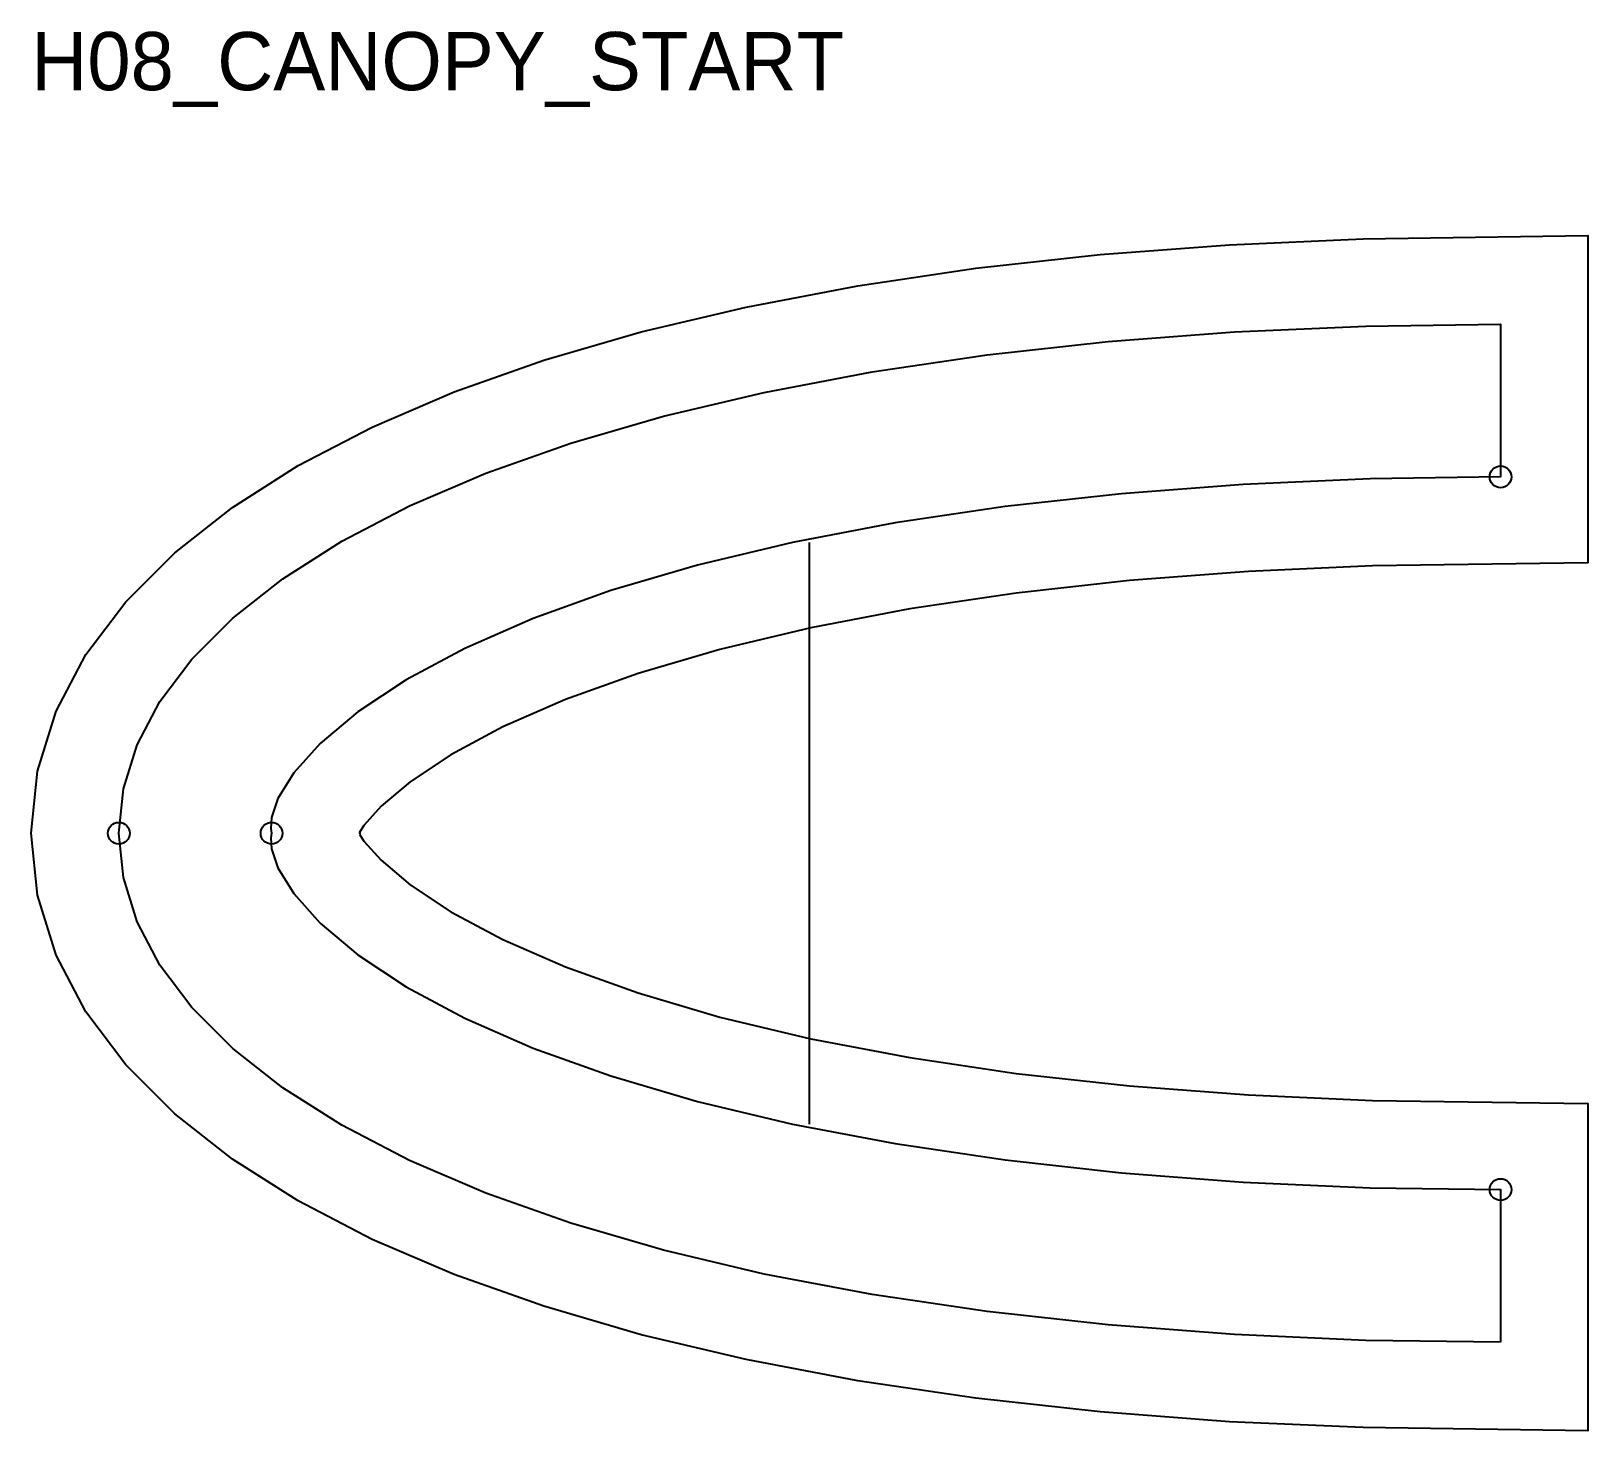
# Model space of a CAD drawing. Header units: millimetres. Extents: x -202 to 12, y -12 to 180.
import ezdxf

# ---------------------------------------------------------------- set-up
doc = ezdxf.new("R2010")
doc.units = ezdxf.units.MM
for name, color, linetype in [('CUT', 1, 'Continuous'), ('GRAIN', 3, 'Continuous'), ('ID', 7, 'Continuous'), ('NOTCH', 2, 'Continuous'), ('SEAM', 5, 'Continuous')]:
    doc.layers.add(name, color=color, linetype=linetype)

msp = doc.modelspace()

# ---------------------------------------------------------------- linework, layer by layer
at = {"layer": 'CUT'}
msp.add_lwpolyline([(-156.9, 69.88), (-156.31, 68.93), (-153.93, 66.28), (-149.93, 62.92), (-144.33, 59.21), (-137.19, 55.39), (-128.59, 51.63), (-118.61, 48.05), (-107.34, 44.73), (-94.85, 41.75), (-81.24, 39.15), (-66.6, 36.98), (-51.03, 35.26), (-34.66, 34.01), (-17.6, 33.25), (12, 32.83), (12, -12.17), (-18.9, -11.73), (-37.3, -10.92), (-55.08, -9.56), (-72.15, -7.68), (-88.4, -5.28), (-103.75, -2.36), (-118.16, 1.05), (-131.55, 4.95), (-143.9, 9.32), (-155.17, 14.15), (-165.34, 19.44), (-174.39, 25.2), (-182.31, 31.43), (-189.04, 38.17), (-194.52, 45.43), (-198.62, 53.23), (-201.19, 61.48), (-202.06, 70), (-201.19, 78.52), (-198.62, 86.77), (-194.52, 94.57), (-189.04, 101.83), (-182.31, 108.57), (-174.39, 114.8), (-165.34, 120.56), (-155.17, 125.85), (-143.9, 130.68), (-131.55, 135.05), (-118.16, 138.95), (-103.75, 142.36), (-88.4, 145.28), (-72.15, 147.68), (-55.08, 149.56), (-37.3, 150.92), (-18.9, 151.73), (12, 152.17), (12, 107.17), (-17.6, 106.75), (-34.66, 105.99), (-51.03, 104.74), (-66.6, 103.02), (-81.24, 100.85), (-94.85, 98.25), (-107.34, 95.27), (-118.61, 91.95), (-128.59, 88.37), (-137.19, 84.61), (-144.33, 80.79), (-149.93, 77.08), (-153.93, 73.72), (-156.31, 71.07), (-156.9, 70.12), (-156.88, 70), (-156.9, 69.88)], close=True, dxfattribs=at)
at = {"layer": 'GRAIN'}
msp.add_line((-95.03, 30), (-95.03, 110), dxfattribs=at)
at = {"layer": 'NOTCH'}
for centre in [(0, 119), (-190, 70), (-169, 70), (0, 21)]:
    msp.add_circle(centre, 1.5, dxfattribs=at)
at = {"layer": 'SEAM'}
msp.add_lwpolyline([(0, 0), (-18.55, 0.27), (-36.58, 1.06), (-53.97, 2.39), (-70.61, 4.22), (-86.4, 6.56), (-101.25, 9.38), (-115.09, 12.66), (-127.87, 16.38), (-139.53, 20.5), (-150.03, 25), (-159.34, 29.85), (-167.45, 35), (-174.32, 40.42), (-179.96, 46.06), (-184.35, 51.88), (-187.49, 57.84), (-189.37, 63.9), (-190, 70), (-189.37, 76.1), (-187.49, 82.16), (-184.35, 88.12), (-179.96, 93.94), (-174.32, 99.58), (-167.45, 105), (-159.34, 110.15), (-150.03, 115), (-139.53, 119.5), (-127.87, 123.62), (-115.09, 127.34), (-101.25, 130.62), (-86.4, 133.44), (-70.61, 135.78), (-53.97, 137.61), (-36.58, 138.94), (-18.55, 139.73), (0, 140), (0, 119), (-17.95, 118.74), (-35.38, 117.97), (-52.15, 116.69), (-68.14, 114.92), (-83.25, 112.68), (-97.37, 109.98), (-110.43, 106.87), (-122.34, 103.37), (-133.03, 99.53), (-142.43, 95.42), (-150.49, 91.11), (-157.13, 86.71), (-162.3, 82.36), (-165.96, 78.29), (-168.13, 74.77), (-169.02, 72.15), (-169.09, 70.65), (-169, 70), (-169.09, 69.35), (-169.02, 67.85), (-168.13, 65.23), (-165.96, 61.71), (-162.3, 57.64), (-157.13, 53.29), (-150.49, 48.89), (-142.43, 44.58), (-133.03, 40.47), (-122.34, 36.63), (-110.43, 33.13), (-97.37, 30.02), (-83.25, 27.32), (-68.14, 25.08), (-52.15, 23.31), (-35.38, 22.03), (-17.95, 21.26), (0, 21)], close=True, dxfattribs=at)

# ---------------------------------------------------------------- texts
at = {"layer": 'ID'}
msp.add_text('H08_CANOPY_START', height=8, dxfattribs=at).set_placement((-202.06, 172.17))

doc.saveas('drawing.dxf')
